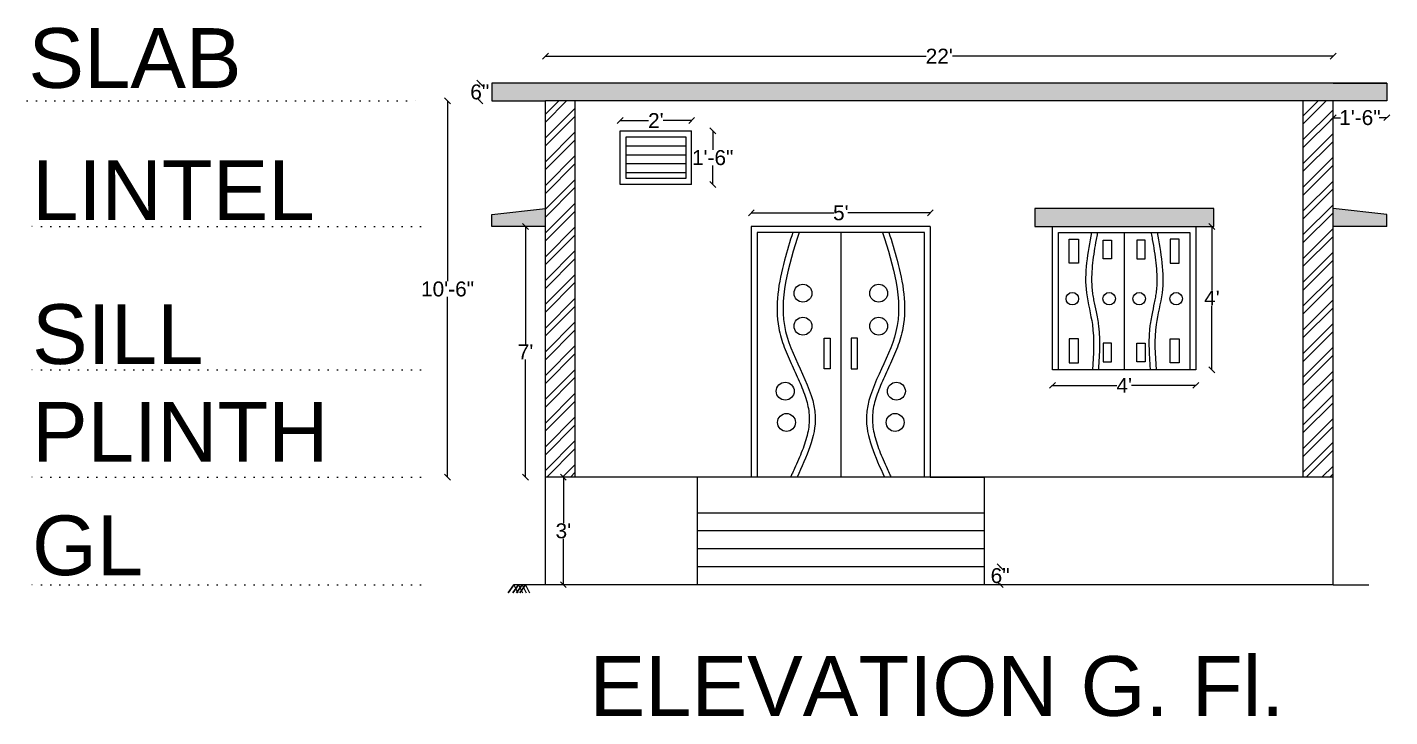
# Model space of a CAD drawing. Header units: inches. Extents: x -8688 to 264, y -379 to 2217.
# Drawn here: x -5457.9 to -5001.2, y 1233.4 to 1464.3 of the extents above; entities that cross this region are included whole.
import ezdxf

# ---------------------------------------------------------------- set-up
doc = ezdxf.new("R2010")
doc.units = ezdxf.units.IN
doc.header["$MEASUREMENT"] = 0
doc.linetypes.add('ACAD_ISO07W100', pattern=[3, 0, -3])
doc.styles.get("Standard").update_dxf_attribs({"font": 'arial.ttf'})
doc.dimstyles.get("Standard").update_dxf_attribs({"dimtxt": 5, "dimasz": 2, "dimexe": 0.18, "dimexo": 0.0625, "dimgap": 0.09, "dimtad": 0, "dimtih": 1, "dimtoh": 1, "dimdec": 3, "dimdsep": 46, "dimlunit": 3, "dimtxsty": 'Standard', "dimblk": 'OBLIQUE', "dimcen": 2, "dimse1": 1, "dimse2": 1, "dimclrd": 2, "dimadec": 0, "dimazin": 0, "dimtfac": 1, "dimtdec": 3, "dimtofl": 0, "dimtmove": 0, "dimatfit": 3, "dimfxl": 1, "dimtolj": 1, "dimtzin": 0, "dimarcsym": 0})

# ---------------------------------------------------------------- blocks, each defined once
blk = doc.blocks.new('_Oblique')
at = {"color": 0, "linetype": 'ByBlock', "lineweight": -2}
blk.add_line((-0.5, -0.5), (0.5, 0.5), dxfattribs=at)
blk = doc.blocks.new('*D8')
at = {"color": 2, "lineweight": -2, "transparency": 16777216}
for p, q in [((-5278.17, 1313.61), (-5278.17, 1298.25)), ((-5278.17, 1277.61), (-5278.17, 1292.97))]:
    blk.add_line(p, q, dxfattribs=at)
at = {"layer": 'Defpoints', "color": 0, "transparency": 16777216}
for p in [(-5284.16, 1313.61), (-5278.17, 1313.61), (-5284.16, 1277.61)]:
    blk.add_point(p, dxfattribs=at)
at = {"color": 2, "lineweight": -2, "transparency": 16777216, "xscale": 2, "yscale": 2, "zscale": 2}
for p, rotation in [((-5278.17, 1313.61), 90), ((-5278.17, 1277.61), 270)]:
    blk.add_blockref('_Oblique', p, dxfattribs=dict(at, rotation=rotation))
at = {"color": 0, "transparency": 16777216, "insert": (-5278.17, 1295.61), "char_height": 5, "attachment_point": 5}
blk.add_mtext("\\A1;3'", dxfattribs=at)
blk = doc.blocks.new('*D9')
at = {"color": 2, "lineweight": -2, "transparency": 16777216}
for p, q in [((-5316.98, 1439.61), (-5316.98, 1379.25)), ((-5316.98, 1313.61), (-5316.98, 1373.97))]:
    blk.add_line(p, q, dxfattribs=at)
at = {"layer": 'Defpoints', "color": 0, "transparency": 16777216}
for p in [(-5284.16, 1439.61), (-5316.98, 1313.61), (-5284.16, 1313.61)]:
    blk.add_point(p, dxfattribs=at)
at = {"color": 2, "lineweight": -2, "transparency": 16777216, "xscale": 2, "yscale": 2, "zscale": 2}
for p, rotation in [((-5316.98, 1439.61), 90), ((-5316.98, 1313.61), 270)]:
    blk.add_blockref('_Oblique', p, dxfattribs=dict(at, rotation=rotation))
at = {"color": 0, "transparency": 16777216, "insert": (-5316.98, 1376.61), "char_height": 5, "attachment_point": 5}
blk.add_mtext('\\A1;10\'-6"', dxfattribs=at)
blk = doc.blocks.new('*D10')
at = {"color": 2, "lineweight": -2, "transparency": 16777216}
for p, q in [((-5306.19, 1445.61), (-5306.19, 1445.25)), ((-5306.19, 1439.61), (-5306.19, 1439.97))]:
    blk.add_line(p, q, dxfattribs=at)
at = {"layer": 'Defpoints', "color": 0, "transparency": 16777216}
for p in [(-5306.19, 1445.61), (-5302.16, 1445.61), (-5302.16, 1439.61)]:
    blk.add_point(p, dxfattribs=at)
at = {"color": 2, "lineweight": -2, "transparency": 16777216, "xscale": 2, "yscale": 2, "zscale": 2}
for p, rotation in [((-5306.19, 1445.61), 90), ((-5306.19, 1439.61), 270)]:
    blk.add_blockref('_Oblique', p, dxfattribs=dict(at, rotation=rotation))
at = {"color": 0, "transparency": 16777216, "insert": (-5306.19, 1442.61), "char_height": 5, "attachment_point": 5}
blk.add_mtext('\\A1;6"', dxfattribs=at)
blk = doc.blocks.new('*D14')
at = {"color": 2, "lineweight": -2, "transparency": 16777216}
for p, q in [((-5290.84, 1397.61), (-5290.84, 1358.2)), ((-5290.84, 1313.61), (-5290.84, 1353.02))]:
    blk.add_line(p, q, dxfattribs=at)
at = {"layer": 'Defpoints', "color": 0, "transparency": 16777216}
for p in [(-5290.84, 1397.61), (-5284.16, 1397.61), (-5284.16, 1313.61)]:
    blk.add_point(p, dxfattribs=at)
at = {"color": 2, "lineweight": -2, "transparency": 16777216, "xscale": 2, "yscale": 2, "zscale": 2}
for p, rotation in [((-5290.84, 1397.61), 90), ((-5290.84, 1313.61), 270)]:
    blk.add_blockref('_Oblique', p, dxfattribs=dict(at, rotation=rotation))
at = {"color": 0, "transparency": 16777216, "insert": (-5290.84, 1355.61), "char_height": 5, "attachment_point": 5}
blk.add_mtext("\\A1;7'", dxfattribs=at)
blk = doc.blocks.new('*D15')
at = {"color": 2, "lineweight": -2, "transparency": 16777216}
for p, q in [((-5228.11, 1429.61), (-5228.11, 1423.25)), ((-5228.11, 1411.61), (-5228.11, 1417.97))]:
    blk.add_line(p, q, dxfattribs=at)
at = {"layer": 'Defpoints', "color": 0, "transparency": 16777216}
for p in [(-5235.16, 1429.61), (-5235.16, 1411.61), (-5228.11, 1411.61)]:
    blk.add_point(p, dxfattribs=at)
at = {"color": 2, "lineweight": -2, "transparency": 16777216, "xscale": 2, "yscale": 2, "zscale": 2}
for p, rotation in [((-5228.11, 1429.61), 90), ((-5228.11, 1411.61), 270)]:
    blk.add_blockref('_Oblique', p, dxfattribs=dict(at, rotation=rotation))
at = {"color": 0, "transparency": 16777216, "insert": (-5228.11, 1420.61), "char_height": 5, "attachment_point": 5}
blk.add_mtext('\\A1;1\'-6"', dxfattribs=at)
blk = doc.blocks.new('*D16')
at = {"color": 2, "lineweight": -2, "transparency": 16777216}
for p, q in [((-5259.16, 1433.03), (-5249.59, 1433.03)), ((-5235.16, 1433.03), (-5244.73, 1433.03))]:
    blk.add_line(p, q, dxfattribs=at)
at = {"layer": 'Defpoints', "color": 0, "transparency": 16777216}
for p in [(-5259.16, 1433.03), (-5259.16, 1429.61), (-5235.16, 1429.61)]:
    blk.add_point(p, dxfattribs=at)
at = {"color": 2, "lineweight": -2, "transparency": 16777216, "xscale": 2, "yscale": 2, "zscale": 2, "rotation": 180}
blk.add_blockref('_Oblique', (-5259.16, 1433.03), dxfattribs=at)
at = {"color": 2, "lineweight": -2, "transparency": 16777216, "xscale": 2, "yscale": 2, "zscale": 2}
blk.add_blockref('_Oblique', (-5235.16, 1433.03), dxfattribs=at)
at = {"color": 0, "transparency": 16777216, "insert": (-5247.16, 1433.03), "char_height": 5, "attachment_point": 5}
blk.add_mtext("\\A1;2'", dxfattribs=at)
blk = doc.blocks.new('*D17')
at = {"color": 2, "lineweight": -2, "transparency": 16777216}
for p, q in [((-5060.77, 1397.61), (-5060.77, 1376.2)), ((-5060.77, 1349.61), (-5060.77, 1371.02))]:
    blk.add_line(p, q, dxfattribs=at)
at = {"layer": 'Defpoints', "color": 0, "transparency": 16777216}
for p in [(-5066.16, 1397.61), (-5060.77, 1397.61), (-5066.16, 1349.61)]:
    blk.add_point(p, dxfattribs=at)
at = {"color": 2, "lineweight": -2, "transparency": 16777216, "xscale": 2, "yscale": 2, "zscale": 2}
for p, rotation in [((-5060.77, 1397.61), 90), ((-5060.77, 1349.61), 270)]:
    blk.add_blockref('_Oblique', p, dxfattribs=dict(at, rotation=rotation))
at = {"color": 0, "transparency": 16777216, "insert": (-5060.77, 1373.61), "char_height": 5, "attachment_point": 5}
blk.add_mtext("\\A1;4'", dxfattribs=at)
blk = doc.blocks.new('*D18')
at = {"color": 2, "lineweight": -2, "transparency": 16777216}
for p, q in [((-5114.16, 1344.37), (-5092.65, 1344.37)), ((-5066.16, 1344.37), (-5087.67, 1344.37))]:
    blk.add_line(p, q, dxfattribs=at)
at = {"layer": 'Defpoints', "color": 0, "transparency": 16777216}
for p in [(-5114.16, 1349.61), (-5066.16, 1349.61), (-5114.16, 1344.37)]:
    blk.add_point(p, dxfattribs=at)
at = {"color": 2, "lineweight": -2, "transparency": 16777216, "xscale": 2, "yscale": 2, "zscale": 2, "rotation": 180}
blk.add_blockref('_Oblique', (-5114.16, 1344.37), dxfattribs=at)
at = {"color": 2, "lineweight": -2, "transparency": 16777216, "xscale": 2, "yscale": 2, "zscale": 2}
blk.add_blockref('_Oblique', (-5066.16, 1344.37), dxfattribs=at)
at = {"color": 0, "transparency": 16777216, "insert": (-5090.16, 1344.37), "char_height": 5, "attachment_point": 5}
blk.add_mtext("\\A1;4'", dxfattribs=at)
blk = doc.blocks.new('*D19')
at = {"color": 2, "lineweight": -2, "transparency": 16777216}
for p, q in [((-5215.16, 1402.12), (-5187.55, 1402.12)), ((-5155.16, 1402.12), (-5182.77, 1402.12))]:
    blk.add_line(p, q, dxfattribs=at)
at = {"layer": 'Defpoints', "color": 0, "transparency": 16777216}
for p in [(-5215.16, 1402.12), (-5215.16, 1397.61), (-5155.16, 1397.61)]:
    blk.add_point(p, dxfattribs=at)
at = {"color": 2, "lineweight": -2, "transparency": 16777216, "xscale": 2, "yscale": 2, "zscale": 2, "rotation": 180}
blk.add_blockref('_Oblique', (-5215.16, 1402.12), dxfattribs=at)
at = {"color": 2, "lineweight": -2, "transparency": 16777216, "xscale": 2, "yscale": 2, "zscale": 2}
blk.add_blockref('_Oblique', (-5155.16, 1402.12), dxfattribs=at)
at = {"color": 0, "transparency": 16777216, "insert": (-5185.16, 1402.12), "char_height": 5, "attachment_point": 5}
blk.add_mtext("\\A1;5'", dxfattribs=at)
blk = doc.blocks.new('*D20')
at = {"color": 2, "lineweight": -2, "transparency": 16777216}
for p, q in [((-5131.76, 1283.61), (-5131.76, 1283.25)), ((-5131.76, 1277.61), (-5131.76, 1277.97))]:
    blk.add_line(p, q, dxfattribs=at)
at = {"layer": 'Defpoints', "color": 0, "transparency": 16777216}
for p in [(-5137.16, 1283.61), (-5131.76, 1283.61), (-5137.16, 1277.61)]:
    blk.add_point(p, dxfattribs=at)
at = {"color": 2, "lineweight": -2, "transparency": 16777216, "xscale": 2, "yscale": 2, "zscale": 2}
for p, rotation in [((-5131.76, 1283.61), 90), ((-5131.76, 1277.61), 270)]:
    blk.add_blockref('_Oblique', p, dxfattribs=dict(at, rotation=rotation))
at = {"color": 0, "transparency": 16777216, "insert": (-5131.76, 1280.61), "char_height": 5, "attachment_point": 5}
blk.add_mtext('\\A1;6"', dxfattribs=at)
blk = doc.blocks.new('*D25')
at = {"color": 2, "lineweight": -2, "transparency": 16777216}
for p, q in [((-5284.16, 1454.61), (-5156.54, 1454.61)), ((-5020.16, 1454.61), (-5147.78, 1454.61))]:
    blk.add_line(p, q, dxfattribs=at)
at = {"layer": 'Defpoints', "color": 0, "transparency": 16777216}
for p in [(-5284.16, 1454.61), (-5284.16, 1439.61), (-5020.16, 1439.61)]:
    blk.add_point(p, dxfattribs=at)
at = {"color": 2, "lineweight": -2, "transparency": 16777216, "xscale": 2, "yscale": 2, "zscale": 2, "rotation": 180}
blk.add_blockref('_Oblique', (-5284.16, 1454.61), dxfattribs=at)
at = {"color": 2, "lineweight": -2, "transparency": 16777216, "xscale": 2, "yscale": 2, "zscale": 2}
blk.add_blockref('_Oblique', (-5020.16, 1454.61), dxfattribs=at)
at = {"color": 0, "transparency": 16777216, "insert": (-5152.16, 1454.61), "char_height": 5, "attachment_point": 5}
blk.add_mtext("\\A1;22'", dxfattribs=at)
blk = doc.blocks.new('*D26')
at = {"color": 2, "lineweight": -2, "transparency": 16777216}
for p, q in [((-5020.16, 1434.01), (-5017.66, 1434.01)), ((-5002.16, 1434.01), (-5004.66, 1434.01))]:
    blk.add_line(p, q, dxfattribs=at)
at = {"layer": 'Defpoints', "color": 0, "transparency": 16777216}
for p in [(-5020.16, 1439.61), (-5002.16, 1439.61), (-5002.16, 1434.01)]:
    blk.add_point(p, dxfattribs=at)
at = {"color": 2, "lineweight": -2, "transparency": 16777216, "xscale": 2, "yscale": 2, "zscale": 2, "rotation": 180}
blk.add_blockref('_Oblique', (-5020.16, 1434.01), dxfattribs=at)
at = {"color": 2, "lineweight": -2, "transparency": 16777216, "xscale": 2, "yscale": 2, "zscale": 2}
blk.add_blockref('_Oblique', (-5002.16, 1434.01), dxfattribs=at)
at = {"color": 0, "transparency": 16777216, "insert": (-5011.16, 1434.01), "char_height": 5, "attachment_point": 5}
blk.add_mtext('\\A1;1\'-6"', dxfattribs=at)

msp = doc.modelspace()

# ---------------------------------------------------------------- hatches: boundary and pattern name
h = msp.add_hatch()
h.set_pattern_fill('AR-CONC', color=256)
h.set_pattern_definition([(50, (-6467.232, 633.93), (7.172602, -0.627521), [0.75, -8.25]), (355, (-6467.232, 633.93), (-1.387513, 7.52192), [0.6, -6.6]), (100.45144, (-6466.6344, 633.878), (5.785088, 6.8944), [0.637402, -7.01142]), (46.1842, (-6467.232, 635.93), (10.672413, -1.655193), [1.125, -12.375]), (96.6356, (-6466.343, 635.792), (9.34662, 9.741186), [0.9561, -10.51714]), (351.1842, (-6467.232, 635.93), (9.34662, 9.741186), [0.9, -9.9]), (21, (-6466.232, 635.43), (5.96907, -4.026189), [0.75, -8.25]), (326, (-6466.232, 635.43), (2.433153, 7.2515), [0.6, -6.6]), (71.45144, (-6465.735, 635.0946), (8.402224, 3.225312), [0.637402, -7.01142]), (37.5, (-6467.232, 633.9301), (0.1215986, 3.3289385), [0, -6.52, 0, -6.7, 0, -6.625]), (7.5, (-6467.232, 633.93), (2.630695, 3.944117), [0, -3.82, 0, -6.37, 0, -2.525]), (327.5, (-6469.462, 633.9301), (5.3382244, -0.2255487), [0, -2.5, 0, -7.8, 0, -10.35]), (317.5, (-6470.462, 633.93), (5.831862, 1.00105), [0, -3.25, 0, -5.18, 0, -7.35])])
h.paths.add_polyline_path([(-5284.1596, 1445.6102), (-5302.1596, 1445.6102), (-5302.1596, 1439.6102), (-5284.1596, 1439.6102), (-5020.1596, 1439.6102), (-5002.1596, 1439.6102), (-5002.1596, 1445.6102), (-5020.1596, 1445.6102)])
h.paths.add_polyline_path([(-5066.1596, 1397.6102), (-5060.1596, 1397.6102), (-5060.1596, 1403.6102), (-5120.1596, 1403.6102), (-5120.1596, 1397.6102), (-5114.1596, 1397.6102)])
h.paths.add_polyline_path([(-5002.1596, 1397.6102), (-5002.1596, 1401.6102), (-5020.1596, 1403.6102), (-5020.1596, 1397.6102)])
h.paths.add_polyline_path([(-5284.1596, 1397.6102), (-5284.1596, 1403.6102), (-5302.1596, 1401.6102), (-5302.1596, 1397.6102)])
h = msp.add_hatch()
h.set_pattern_fill('ANSI32', color=256, scale=15)
h.set_pattern_definition([(45, (-6467.232, 633.93), (-3.977476, 3.977476), []), (45, (-6464.5804, 633.93), (-3.977476, 3.977476), [])])
h.paths.add_polyline_path([(-5284.1596, 1313.6102), (-5274.1596, 1313.6102), (-5274.1596, 1439.6102), (-5284.1596, 1439.6102)])
h.paths.add_polyline_path([(-5030.1596, 1313.6102), (-5020.1596, 1313.6102), (-5020.1596, 1439.6102), (-5030.1596, 1439.6102)])

# ---------------------------------------------------------------- linework, layer by layer
for p, q in [((-5284.1596, 1445.6102), (-5302.1596, 1445.6102)), ((-5302.1596, 1445.6102), (-5302.1596, 1439.6102)), ((-5020.1596, 1445.6102), (-5284.1596, 1445.6102)), ((-5020.1596, 1445.6102), (-5002.1596, 1445.6102)), ((-5002.1596, 1445.6102), (-5020.1596, 1445.6102)), ((-5002.1596, 1445.6102), (-5002.1596, 1439.6102)), ((-5302.1596, 1439.6102), (-5284.1596, 1439.6102)), ((-5284.1596, 1277.6102), (-5284.1596, 1439.6102)), ((-5020.1596, 1439.6102), (-5284.1596, 1439.6102)), ((-5274.1596, 1313.6102), (-5274.1596, 1439.6102)), ((-5030.1596, 1313.6102), (-5030.1596, 1439.6102)), ((-5020.1596, 1277.6102), (-5020.1596, 1439.6102)), ((-5002.1596, 1439.6102), (-5020.1596, 1439.6102)), ((-5302.1596, 1401.6102), (-5284.1596, 1403.6102)), ((-5002.1596, 1401.6102), (-5020.1596, 1403.6102)), ((-5302.1596, 1397.6102), (-5302.1596, 1401.6102)), ((-5284.1596, 1397.6102), (-5302.1596, 1397.6102)), ((-5284.1596, 1313.6102), (-5284.1596, 1397.6102)), ((-5002.1596, 1397.6102), (-5020.1596, 1397.6102)), ((-5002.1596, 1397.6102), (-5002.1596, 1401.6102)), ((-5212.1596, 1313.6102), (-5284.1596, 1313.6102)), ((-5233.1596, 1277.6102), (-5233.1596, 1313.6102)), ((-5185.1596, 1313.6102), (-5212.1596, 1313.6102)), ((-5158.1596, 1313.6102), (-5185.1596, 1313.6102)), ((-5020.1596, 1313.6102), (-5158.1596, 1313.6102)), ((-5155.1596, 1313.6102), (-5137.1596, 1313.6102)), ((-5137.1596, 1313.6102), (-5137.1596, 1277.6102)), ((-5137.1596, 1301.6102), (-5233.1596, 1301.6102)), ((-5137.1596, 1295.6102), (-5233.1596, 1295.6102)), ((-5137.1596, 1289.6102), (-5233.1596, 1289.6102)), ((-5137.1596, 1283.6102), (-5233.1596, 1283.6102)), ((-5294.7826, 1277.6102), (-5296.6691, 1274.8588)), ((-5296.6691, 1274.8588), (-5294.7826, 1277.6102)), ((-5293.1988, 1277.6102), (-5295.0853, 1274.8588)), ((-5295.0853, 1274.8588), (-5293.1988, 1277.6102)), ((-5233.1596, 1277.6102), (-5294.7826, 1277.6102)), ((-5294.7826, 1277.6102), (-5293.432, 1274.8633)), ((-5291.9692, 1277.6102), (-5293.8557, 1274.8588)), ((-5293.8557, 1274.8588), (-5291.9692, 1277.6102)), ((-5293.1988, 1277.6102), (-5291.8482, 1274.8633)), ((-5290.888, 1277.6102), (-5292.7744, 1274.8588)), ((-5292.7744, 1274.8588), (-5290.888, 1277.6102)), ((-5291.9692, 1277.6102), (-5290.6186, 1274.8633)), ((-5290.888, 1277.6102), (-5289.5374, 1274.8633)), ((-5020.1596, 1277.6102), (-5284.1596, 1277.6102)), ((-5137.1596, 1277.6102), (-5233.1596, 1277.6102)), ((-5020.1596, 1277.6102), (-5008.1596, 1277.6102))]:
    msp.add_line(p, q)
at = {"linetype": 'ACAD_ISO07W100'}
for p, q in [((-5457.866, 1439.6102), (-5326.014, 1439.6102)), ((-5326.014, 1397.6102), (-5457.866, 1397.6102)), ((-5326.014, 1349.6102), (-5457.866, 1349.6102)), ((-5326.014, 1313.6102), (-5457.866, 1313.6102)), ((-5326.014, 1277.6102), (-5457.866, 1277.6102))]:
    msp.add_line(p, q, dxfattribs=at)
at = {"color": 40, "true_color": 0xf8d731}
for p, q in [((-5259.1596, 1411.6102), (-5259.1596, 1429.6102)), ((-5235.1596, 1411.6102), (-5235.1596, 1429.6102)), ((-5257.1596, 1413.6102), (-5257.1596, 1427.6102)), ((-5257.1596, 1427.6102), (-5237.1596, 1427.6102)), ((-5237.1596, 1427.6102), (-5237.1596, 1413.6102)), ((-5257.1596, 1424.6102), (-5237.1596, 1424.6102)), ((-5257.1596, 1421.6102), (-5237.1596, 1421.6102)), ((-5257.1596, 1418.6102), (-5237.1596, 1418.6102)), ((-5257.1596, 1415.6102), (-5237.1596, 1415.6102)), ((-5237.1596, 1413.6102), (-5257.1596, 1413.6102)), ((-5120.1596, 1403.6102), (-5120.1596, 1397.6102)), ((-5060.1596, 1403.6102), (-5120.1596, 1403.6102)), ((-5060.1596, 1397.6102), (-5060.1596, 1403.6102)), ((-5155.1596, 1397.6102), (-5215.1596, 1397.6102)), ((-5215.1596, 1397.6102), (-5215.1596, 1313.6102)), ((-5155.1596, 1397.6102), (-5155.1596, 1313.6102)), ((-5120.1596, 1397.6102), (-5114.1596, 1397.6102)), ((-5114.1596, 1349.6102), (-5114.1596, 1397.6102)), ((-5114.1596, 1397.6102), (-5066.1596, 1397.6102)), ((-5066.1596, 1397.6102), (-5066.1596, 1349.6102)), ((-5066.1596, 1397.6102), (-5060.1596, 1397.6102)), ((-5213.1596, 1395.6102), (-5213.1596, 1313.6102)), ((-5185.1596, 1395.6102), (-5213.1596, 1395.6102)), ((-5157.1596, 1395.6102), (-5185.1596, 1395.6102)), ((-5185.1596, 1395.6102), (-5185.1596, 1313.6102)), ((-5157.1596, 1313.6102), (-5157.1596, 1395.6102)), ((-5112.1596, 1395.6102), (-5068.1596, 1395.6102)), ((-5112.1596, 1349.6102), (-5112.1596, 1395.6102)), ((-5090.1596, 1395.6102), (-5090.1596, 1349.6102)), ((-5068.1596, 1395.6102), (-5068.1596, 1349.6102)), ((-5066.1596, 1349.6102), (-5114.1596, 1349.6102))]:
    msp.add_line(p, q, dxfattribs=at)
for points in [[(-5259.1596, 1429.6102), (-5235.1596, 1429.6102)], [(-5235.1596, 1411.6102), (-5259.1596, 1411.6102)]]:
    msp.add_lwpolyline(points, dxfattribs=at)
for points in [[(-5108.5967, 1393.2791), (-5105.5273, 1393.2791), (-5105.5273, 1385.2468), (-5108.5967, 1385.2468)], [(-5097.1962, 1392.987), (-5094.4191, 1392.987), (-5094.4191, 1386.7072), (-5097.1962, 1386.7072)], [(-5083.1231, 1392.987), (-5085.9002, 1392.987), (-5085.9002, 1386.7072), (-5083.1231, 1386.7072)], [(-5071.7226, 1393.2791), (-5074.7919, 1393.2791), (-5074.7919, 1385.2468), (-5071.7226, 1385.2468)], [(-5108.5967, 1351.9413), (-5105.5273, 1351.9413), (-5105.5273, 1359.9736), (-5108.5967, 1359.9736)], [(-5097.1962, 1352.2334), (-5094.4191, 1352.2334), (-5094.4191, 1358.5132), (-5097.1962, 1358.5132)], [(-5083.1231, 1352.2334), (-5085.9002, 1352.2334), (-5085.9002, 1358.5132), (-5083.1231, 1358.5132)], [(-5071.7226, 1351.9413), (-5074.7919, 1351.9413), (-5074.7919, 1359.9736), (-5071.7226, 1359.9736)]]:
    msp.add_lwpolyline(points, close=True)
at = {"color": 32, "true_color": 0xcd6928}
for points in [[(-5190.7051, 1360.1305), (-5188.6763, 1360.1305), (-5188.6763, 1349.9101), (-5190.7051, 1349.9101)], [(-5179.6142, 1360.1305), (-5181.643, 1360.1305), (-5181.643, 1349.9101), (-5179.6142, 1349.9101)]]:
    msp.add_lwpolyline(points, close=True, dxfattribs=at)
at = {"color": 254, "true_color": 0xddb3d4}
for centre in [(-5197.8445, 1375.2232), (-5172.4747, 1375.2232), (-5197.8445, 1364.1911), (-5172.4747, 1364.1911), (-5203.7897, 1342.4096), (-5166.5295, 1342.4096), (-5203.3651, 1331.9432), (-5166.9542, 1331.9432)]:
    msp.add_circle(centre, 3, dxfattribs=at)
for centre in [(-5107.5624, 1373.3676), (-5095.1884, 1373.3676), (-5085.1309, 1373.3676), (-5072.7569, 1373.3676)]:
    msp.add_circle(centre, 2.0913)
for points, knots in [([(-5201.2561, 1395.6102), (-5202.2283, 1392.516), (-5203.1998, 1389.3995), (-5205.0506, 1382.5126), (-5205.874, 1378.7347), (-5206.6743, 1371.1486), (-5206.6496, 1367.3366), (-5205.7436, 1362.4572), (-5205.4823, 1361.3688), (-5204.8598, 1359.2262), (-5204.5009, 1358.1688), (-5203.3278, 1355.0327), (-5202.4179, 1352.9893), (-5200.574, 1348.9724), (-5199.6398, 1346.9988), (-5197.9661, 1343.1155), (-5197.2273, 1341.2062), (-5196.1453, 1337.4625), (-5195.8025, 1335.6314), (-5195.6724, 1332.0301), (-5195.8815, 1330.1864), (-5196.7193, 1326.4039), (-5197.3483, 1324.4675), (-5198.8677, 1320.5299), (-5199.7575, 1318.5292), (-5201.0021, 1315.8243), (-5201.3203, 1315.1403), (-5201.6397, 1314.4538), (-5201.6402, 1314.4526), (-5201.6407, 1314.4514), (-5201.6413, 1314.4503), (-5201.7715, 1314.1703), (-5201.9018, 1313.8902), (-5202.0321, 1313.6102)], [0.59625106, 0.59625106, 0.59625106, 0.59625106, 9.82061462, 9.82061462, 20.88217998, 20.88217998, 31.94374534, 31.94374534, 35.11809752, 35.11809752, 38.2924497, 38.2924497, 44.64115406, 44.64115406, 50.98985843, 50.98985843, 57.33856279, 57.33856279, 63.68726715, 63.68726715, 70.03597151, 70.03597151, 76.38467587, 76.38467587, 82.73338024, 82.73338024, 84.87117389, 84.87117389, 84.87117389, 84.87477716, 84.87477716, 84.87477716, 85.74676007, 85.74676007, 85.74676007, 85.74676007]), ([(-5169.0632, 1395.6102), (-5168.091, 1392.516), (-5167.1195, 1389.3995), (-5165.2686, 1382.5126), (-5164.4452, 1378.7347), (-5163.645, 1371.1486), (-5163.6697, 1367.3366), (-5164.5757, 1362.4572), (-5164.837, 1361.3688), (-5165.4595, 1359.2262), (-5165.8184, 1358.1688), (-5166.9915, 1355.0327), (-5167.9014, 1352.9893), (-5169.7453, 1348.9724), (-5170.6795, 1346.9988), (-5172.3532, 1343.1155), (-5173.092, 1341.2062), (-5174.1739, 1337.4625), (-5174.5168, 1335.6314), (-5174.6468, 1332.0301), (-5174.4378, 1330.1864), (-5173.6, 1326.4039), (-5172.971, 1324.4675), (-5171.4516, 1320.5299), (-5170.5618, 1318.5292), (-5169.3171, 1315.8243), (-5168.9989, 1315.1403), (-5168.6796, 1314.4538), (-5168.6791, 1314.4526), (-5168.6785, 1314.4514), (-5168.678, 1314.4503), (-5168.5477, 1314.1703), (-5168.4175, 1313.8902), (-5168.2872, 1313.6102)], [0.59625106, 0.59625106, 0.59625106, 0.59625106, 9.82061462, 9.82061462, 20.88217998, 20.88217998, 31.94374534, 31.94374534, 35.11809752, 35.11809752, 38.2924497, 38.2924497, 44.64115406, 44.64115406, 50.98985843, 50.98985843, 57.33856279, 57.33856279, 63.68726715, 63.68726715, 70.03597151, 70.03597151, 76.38467587, 76.38467587, 82.73338024, 82.73338024, 84.87117389, 84.87117389, 84.87117389, 84.87477716, 84.87477716, 84.87477716, 85.74676007, 85.74676007, 85.74676007, 85.74676007]), ([(-5099.1258, 1395.6102), (-5099.148, 1395.4901), (-5099.1702, 1395.3699), (-5099.1924, 1395.2497), (-5099.1926, 1395.2488), (-5099.1927, 1395.2478), (-5099.1929, 1395.2469), (-5099.3166, 1394.5774), (-5099.4399, 1393.9098), (-5099.8029, 1391.913), (-5100.0356, 1390.5897), (-5100.6588, 1386.6476), (-5100.9741, 1384.0565), (-5101.115, 1380.4162), (-5101.1172, 1379.3283), (-5101.0362, 1377.4521), (-5100.9751, 1376.6596), (-5100.8099, 1375.2336), (-5100.7147, 1374.5943), (-5100.4917, 1373.2968), (-5100.3644, 1372.641), (-5099.957, 1370.6517), (-5099.6508, 1369.2966), (-5099.209, 1367.0819), (-5099.0547, 1366.2438), (-5098.8266, 1364.7384), (-5098.744, 1364.079), (-5098.6119, 1362.7666), (-5098.5616, 1362.1113), (-5098.4512, 1360.1486), (-5098.4313, 1358.8447), (-5098.4778, 1354.9511), (-5098.6498, 1352.3793), (-5098.8303, 1349.764), (-5098.8356, 1349.6871), (-5098.8409, 1349.6102)], [-0.36244359, -0.36244359, -0.36244359, -0.36244359, -0.00284644, -0.00284644, -0.00284644, 0, 0, 0, 2.0034734, 2.0034734, 6.0104202, 6.0104202, 14.0243138, 14.0243138, 17.47905166, 17.47905166, 20.03242782, 20.03242782, 22.10045449, 22.10045449, 24.16848117, 24.16848117, 28.30453452, 28.30453452, 30.76537176, 30.76537176, 32.65550403, 32.65550403, 34.5456363, 34.5456363, 38.32590084, 38.32590084, 45.88642992, 45.88642992, 46.11565755, 46.11565755, 46.11565755, 46.11565755]), ([(-5081.1935, 1395.6102), (-5081.1713, 1395.4901), (-5081.1491, 1395.3699), (-5081.1269, 1395.2497), (-5081.1267, 1395.2488), (-5081.1265, 1395.2478), (-5081.1264, 1395.2469), (-5081.0027, 1394.5774), (-5080.8793, 1393.9098), (-5080.5163, 1391.913), (-5080.2837, 1390.5897), (-5079.6605, 1386.6476), (-5079.3452, 1384.0565), (-5079.2043, 1380.4162), (-5079.202, 1379.3283), (-5079.283, 1377.4521), (-5079.3441, 1376.6596), (-5079.5094, 1375.2336), (-5079.6046, 1374.5943), (-5079.8276, 1373.2968), (-5079.9548, 1372.641), (-5080.3622, 1370.6517), (-5080.6685, 1369.2966), (-5081.1103, 1367.0819), (-5081.2646, 1366.2438), (-5081.4927, 1364.7384), (-5081.5752, 1364.079), (-5081.7074, 1362.7666), (-5081.7576, 1362.1113), (-5081.8681, 1360.1486), (-5081.888, 1358.8447), (-5081.8414, 1354.9511), (-5081.6694, 1352.3793), (-5081.489, 1349.764), (-5081.4837, 1349.6871), (-5081.4784, 1349.6102)], [-0.36244359, -0.36244359, -0.36244359, -0.36244359, -0.00284644, -0.00284644, -0.00284644, 0, 0, 0, 2.0034734, 2.0034734, 6.0104202, 6.0104202, 14.0243138, 14.0243138, 17.47905166, 17.47905166, 20.03242782, 20.03242782, 22.10045449, 22.10045449, 24.16848117, 24.16848117, 28.30453452, 28.30453452, 30.76537176, 30.76537176, 32.65550403, 32.65550403, 34.5456363, 34.5456363, 38.32590084, 38.32590084, 45.88642992, 45.88642992, 46.11565755, 46.11565755, 46.11565755, 46.11565755])]:
    msp.add_open_spline(points, degree=3, knots=knots, dxfattribs=at)
for points in [[(-5199.1596, 1395.6102), (-5203.6482, 1362.3524), (-5193.7395, 1333.9233), (-5199.8263, 1313.6102)], [(-5171.1596, 1395.6102), (-5166.6711, 1362.3524), (-5176.5798, 1333.9233), (-5170.493, 1313.6102)], [(-5101.1596, 1395.6102), (-5102.8307, 1375.3124), (-5100.8457, 1364.7), (-5100.8457, 1349.6102)], [(-5079.1596, 1395.6102), (-5077.4885, 1375.3124), (-5079.4736, 1364.7), (-5079.4736, 1349.6102)]]:
    msp.add_spline(points, degree=3, dxfattribs=at)

# ---------------------------------------------------------------- texts
at = {"char_height": 20, "attachment_point": 1}
for s, insert in [('SLAB', (-5457.4714, 1463.9884)), ('LINTEL', (-5456.2528, 1419.7493)), ('SILL', (-5456.2528, 1371.5137)), ('PLINTH', (-5456.2528, 1338.7726)), ('GL', (-5456.2528, 1300.7929)), ('ELEVATION G. Fl.', (-5269.3569, 1253.6687))]:
    msp.add_mtext_dynamic_manual_height_columns(s, width=4269.060531, gutter_width=100, heights=[0], dxfattribs=dict(at, insert=insert))

# ---------------------------------------------------------------- dimensions: what is measured, and where the dimension line sits
for base, p1, p2, picture, middle in [((-5284.1596, 1454.6109), (-5020.1596, 1439.6102), (-5284.1596, 1439.6102), '*D25', (-5152.1596, 1454.6109)), ((-5002.1596, 1434.009), (-5020.1596, 1439.6102), (-5002.1596, 1439.6102), '*D26', (-5011.1596, 1434.009)), ((-5259.1596, 1433.0348), (-5235.1596, 1429.6102), (-5259.1596, 1429.6102), '*D16', (-5247.1596, 1433.0348)), ((-5215.1596, 1402.1246), (-5155.1596, 1397.6102), (-5215.1596, 1397.6102), '*D19', (-5185.1596, 1402.1246)), ((-5114.1596, 1344.3708), (-5066.1596, 1349.6102), (-5114.1596, 1349.6102), '*D18', (-5090.1596, 1344.3708))]:
    dim = msp.add_linear_dim(base=base, p1=p1, p2=p2, dimstyle='Standard')
    dim.commit()
    dim.dimension.update_dxf_attribs({"geometry": picture, "text_midpoint": middle})
for base, p1, p2, picture, middle in [((-5306.186, 1445.6102), (-5302.1596, 1439.6102), (-5302.1596, 1445.6102), '*D10', (-5306.186, 1442.6102)), ((-5228.1122, 1411.6102), (-5235.1596, 1429.6102), (-5235.1596, 1411.6102), '*D15', (-5228.1122, 1420.6102)), ((-5290.8396, 1397.6102), (-5284.1596, 1313.6102), (-5284.1596, 1397.6102), '*D14', (-5290.8396, 1355.6102)), ((-5060.769, 1397.6102), (-5066.1596, 1349.6102), (-5066.1596, 1397.6102), '*D17', (-5060.769, 1373.6102)), ((-5278.1699, 1313.6102), (-5284.1596, 1277.6102), (-5284.1596, 1313.6102), '*D8', (-5278.1699, 1295.6102)), ((-5131.7586, 1283.6102), (-5137.1596, 1277.6102), (-5137.1596, 1283.6102), '*D20', (-5131.7586, 1280.6102))]:
    dim = msp.add_linear_dim(base=base, p1=p1, p2=p2, angle=90, dimstyle='Standard')
    dim.commit()
    dim.dimension.update_dxf_attribs({"geometry": picture, "text_midpoint": middle})
dim = msp.add_linear_dim(base=(-5316.9838, 1313.6102), p1=(-5284.1596, 1439.6102), p2=(-5284.1596, 1313.6102), angle=90, dimstyle='Standard')
dim.commit()
dim.dimension.update_dxf_attribs({"geometry": '*D9', "text_midpoint": (-5316.9838, 1376.6102), "dimtype": 160})

doc.saveas('drawing.dxf')
